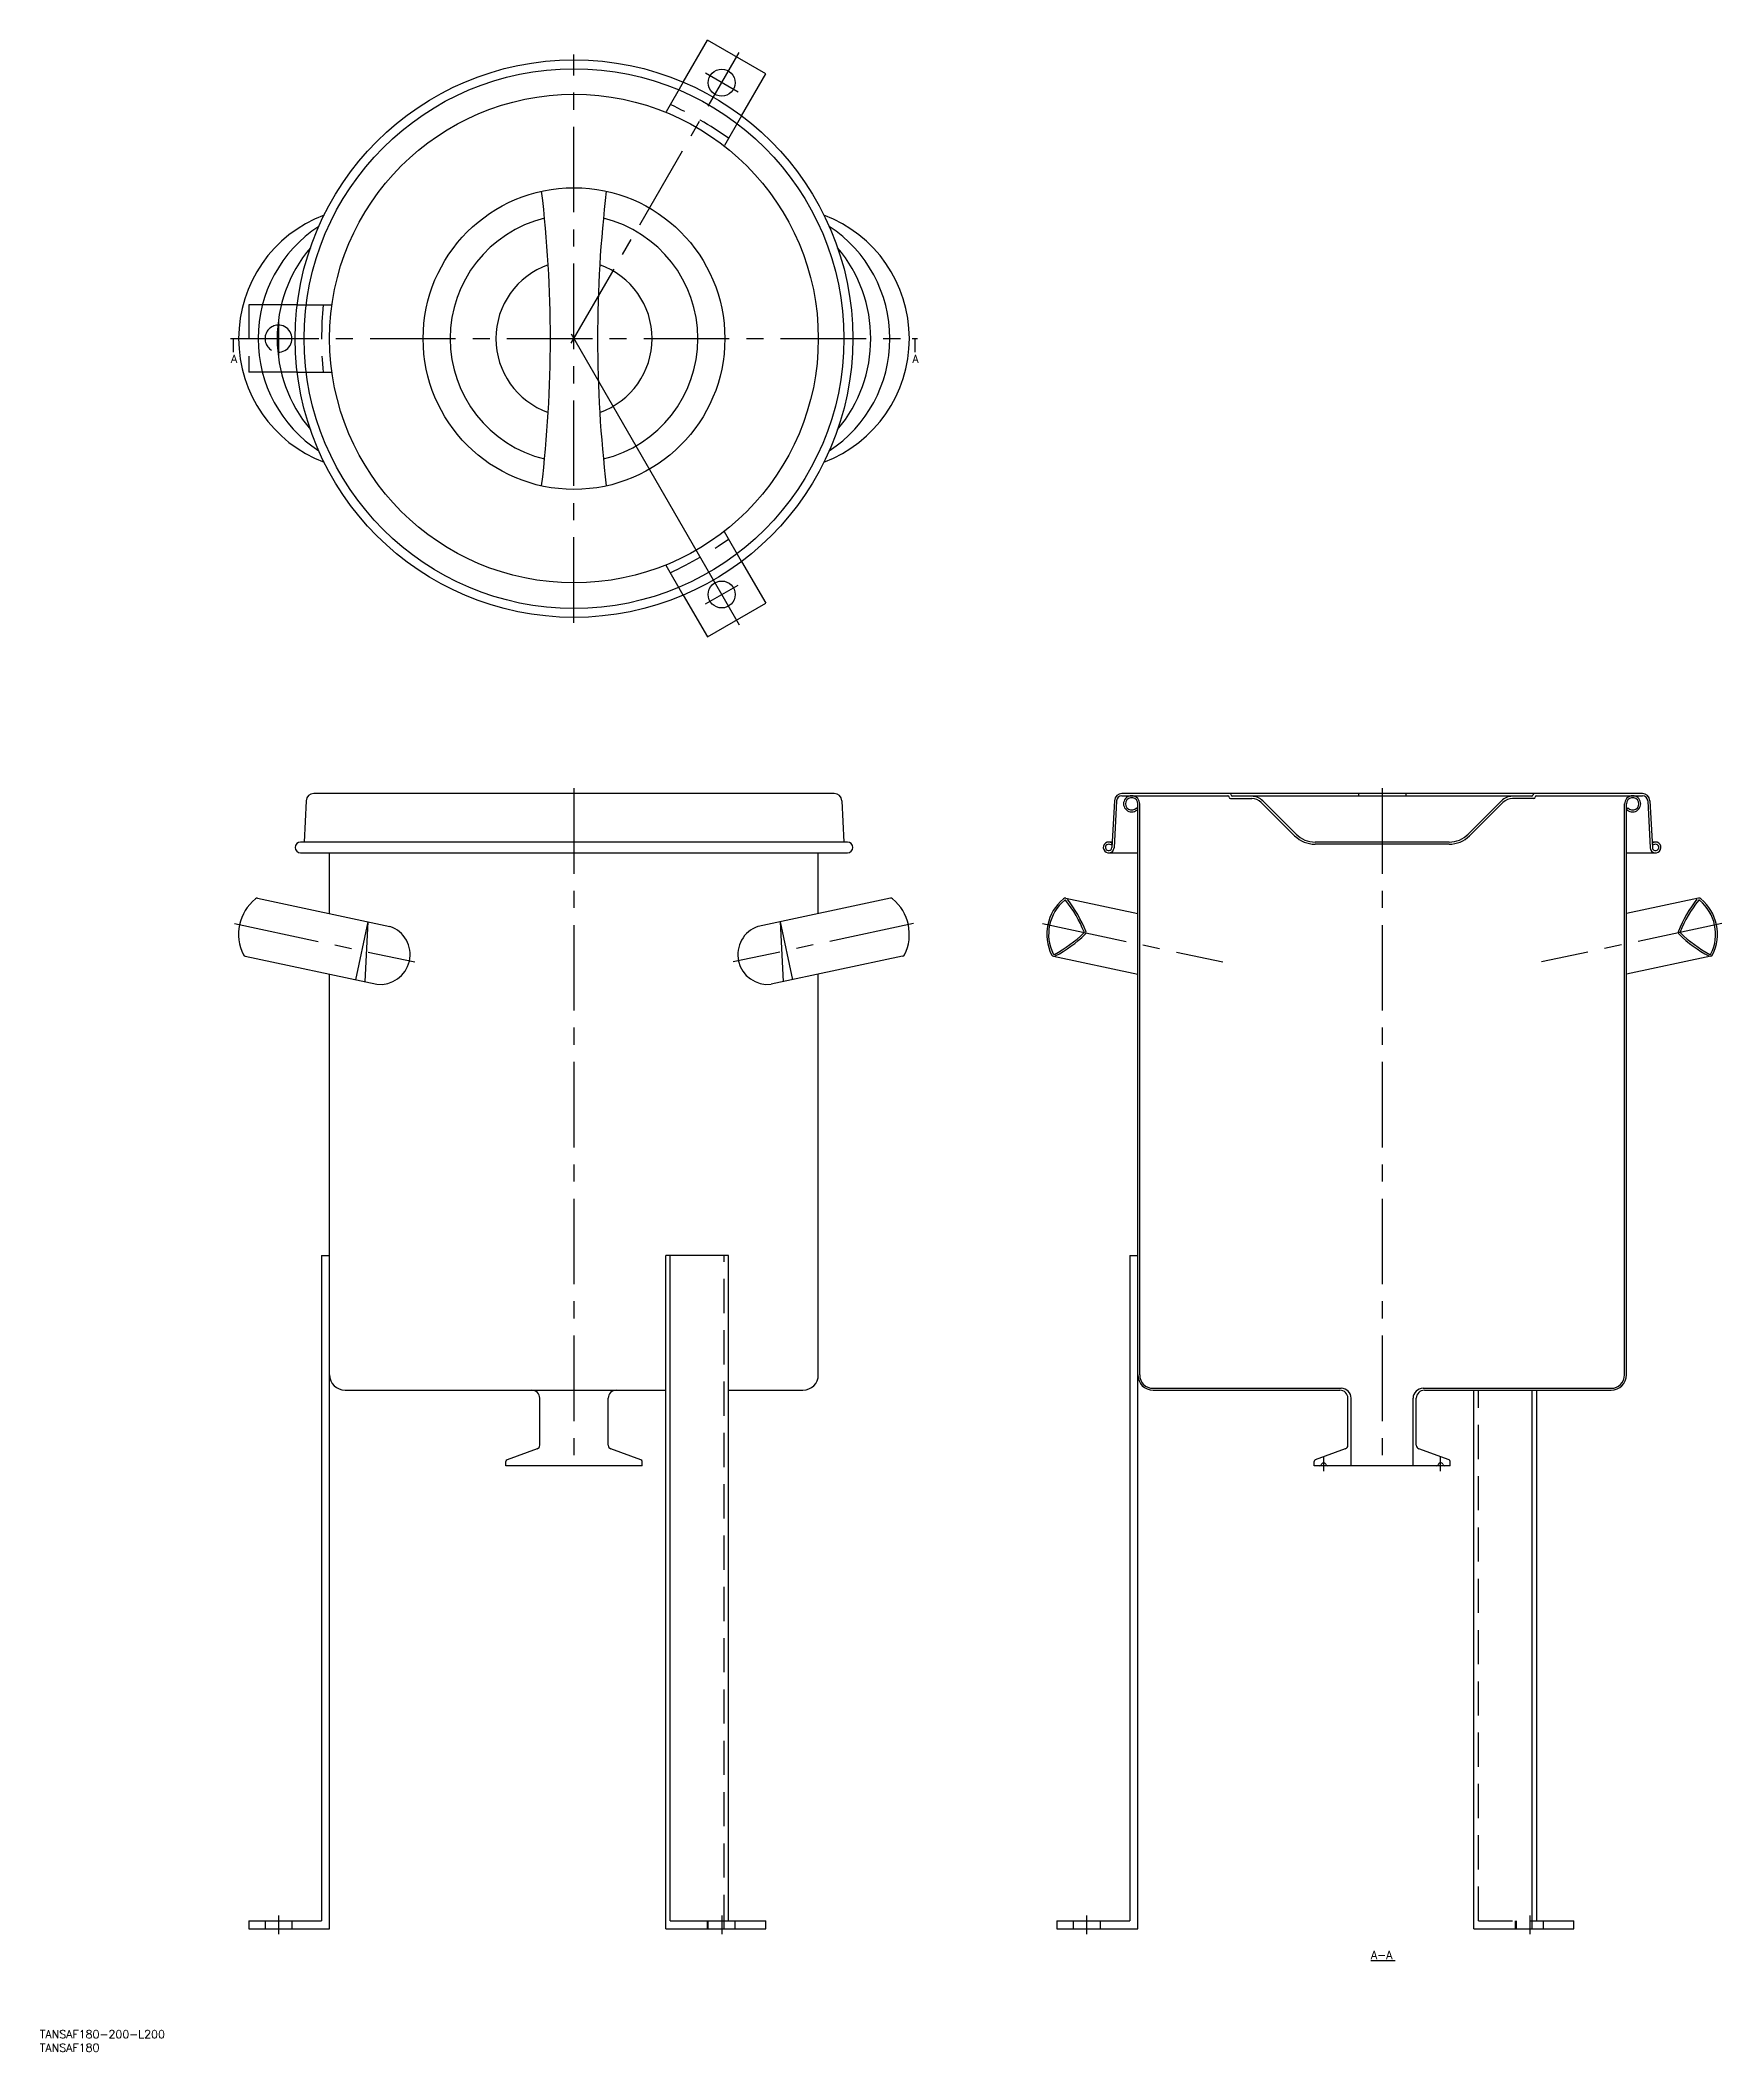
# Model space of a CAD drawing. Extents: x -198 to 426, y -636 to 111.
import ezdxf

# ---------------------------------------------------------------- set-up
doc = ezdxf.new("R2010")
doc.units = 0
doc.linetypes.add('CENTER', pattern=[50.8, 31.75, -6.35, 6.35, -6.35])
doc.linetypes.add('DASHED', pattern=[19.05, 12.7, -6.35])
doc.layers.get('0').update_dxf_attribs({"linetype": 'CONTINUOUS'})
doc.layers.add('CENTER', color=1, linetype='CENTER')
doc.styles.get("Standard").update_dxf_attribs({"font": 'txt.shx', "height": 3, "bigfont": 'bigfont.shx'})

# ---------------------------------------------------------------- blocks, each defined once
blk = doc.blocks.new('*U2')
at = {"color": 7, "linetype": 'CONTINUOUS'}
blk.add_line((295.85, -602.22), (304.85, -602.22), dxfattribs=at)
at = {"color": 137, "linetype": 'CONTINUOUS'}
blk.add_text('A-A', height=3, dxfattribs=at).set_placement((295.85, -601.62))

msp = doc.modelspace()

# ---------------------------------------------------------------- linework, layer by layer
at = {"color": 7, "linetype": 'CONTINUOUS'}
for p, q in [((40.55, 95.24), (49.52, 110.78)), ((71.18, 98.28), (49.52, 110.78)), ((62.2, 82.74), (71.18, 98.28)), ((-102.75, 12.5), (-108.67, 12.5)), ((-102.75, -12.5), (-108.67, -12.5)), ((62.2, -82.74), (71.18, -98.28)), ((40.55, -95.24), (49.52, -110.78)), ((49.52, -110.78), (71.18, -98.28)), ((-99.4, -171.57), (-100.2, -186.92)), ((96.6, -168.92), (-96.6, -168.92)), ((99.4, -171.57), (100.2, -186.92)), ((200.6, -171.57), (199.69, -188.98)), ((201.4, -171.62), (200.49, -189.03)), ((396.6, -168.92), (203.4, -168.92)), ((203.4, -169.72), (242.7, -169.72)), ((243.7, -170.72), (251.6, -170.72)), ((355.5, -169.92), (244.5, -169.92)), ((255.7, -171.62), (268.07, -183.99)), ((291.25, -168.92), (291.25, -169.92)), ((308.75, -168.92), (308.75, -169.92)), ((344.3, -171.62), (331.93, -183.99)), ((356.3, -170.72), (348.4, -170.72)), ((357.3, -169.72), (396.6, -169.72)), ((398.6, -171.62), (399.51, -189.03)), ((399.4, -171.57), (400.31, -188.98)), ((209.3, -174.65), (208.76, -174.2)), ((209.3, -590.42), (209.3, -172.72)), ((210, -384.72), (210, -172.72)), ((255.13, -172.19), (267.51, -184.56)), ((344.87, -172.19), (332.49, -184.56)), ((390, -384.72), (390, -172.72)), ((390.7, -384.72), (390.7, -172.72)), ((390.7, -174.65), (391.24, -174.2)), ((101.51, -186.92), (-101.51, -186.92)), ((-101.51, -190.92), (101.51, -190.92)), ((-90.7, -213.47), (-90.7, -190.92)), ((90.7, -213.47), (90.7, -190.92)), ((199.8, -186.92), (198.49, -186.92)), ((198.49, -190.92), (209.3, -190.92)), ((199.26, -188), (199.77, -187.39)), ((324.86, -186.92), (275.14, -186.92)), ((324.86, -187.72), (275.14, -187.72)), ((390.7, -190.92), (401.51, -190.92)), ((401.51, -186.92), (400.2, -186.92)), ((400.74, -188), (400.23, -187.39)), ((-117.44, -207.79), (-68.31, -218.23)), ((117.44, -207.79), (68.31, -218.23)), ((182.56, -207.79), (209.3, -213.47)), ((417.44, -207.79), (390.7, -213.47)), ((-76.5, -216.49), (-81.08, -238.01)), ((-76.5, -216.49), (-77.67, -238.74)), ((76.5, -216.49), (77.67, -238.74)), ((76.5, -216.49), (81.08, -238.01)), ((-122.01, -229.31), (-73.15, -239.7)), ((122.01, -229.31), (73.15, -239.7)), ((177.99, -229.31), (209.3, -235.97)), ((422.01, -229.31), (390.7, -235.97)), ((-90.7, -590.42), (-90.7, -235.97)), ((90.7, -384.72), (90.7, -235.97)), ((-93.7, -340.42), (-93.7, -587.42)), ((-93.7, -340.42), (-90.7, -340.42)), ((34.09, -590.42), (34.09, -340.42)), ((57.39, -340.42), (34.09, -340.42)), ((35.74, -587.42), (35.74, -340.42)), ((57.39, -587.42), (57.39, -340.42)), ((206.3, -340.42), (206.3, -587.42)), ((206.3, -340.42), (209.3, -340.42)), ((-85, -390.42), (34.09, -390.42)), ((-12.7, -410.83), (-12.7, -393.42)), ((12.7, -410.83), (12.7, -393.42)), ((12.7, -410.83), (12.7, -393.42)), ((57.39, -390.42), (85, -390.42)), ((215, -389.72), (284.8, -389.72)), ((215, -390.42), (284.3, -390.42)), ((287.3, -410.83), (287.3, -393.42)), ((288.5, -418.52), (288.5, -393.42)), ((311.5, -418.52), (311.5, -393.42)), ((312.7, -410.83), (312.7, -393.42)), ((312.7, -410.83), (312.7, -393.42)), ((315.2, -389.72), (385, -389.72)), ((315.7, -390.42), (385, -390.42)), ((334.09, -590.42), (334.09, -390.42)), ((355.74, -590.42), (355.74, -390.42)), ((357.39, -587.42), (357.39, -390.42)), ((-25.25, -418.52), (-25.25, -416.84)), ((-13.67, -412.21), (-24.86, -416.28)), ((24.86, -416.28), (13.67, -412.21)), ((25.25, -418.52), (25.25, -416.84)), ((274.75, -418.52), (274.75, -416.84)), ((286.33, -412.21), (275.14, -416.28)), ((277.49, -417.88), (277.37, -418.16)), ((279.11, -417.88), (279.23, -418.16)), ((324.86, -416.28), (313.67, -412.21)), ((320.9, -417.86), (320.77, -418.16)), ((322.5, -417.86), (322.63, -418.16)), ((325.25, -418.52), (325.25, -416.84)), ((25.25, -418.52), (-25.25, -418.52)), ((325.25, -418.52), (274.75, -418.52)), ((-120.7, -587.42), (-93.7, -587.42)), ((-120.7, -587.42), (-120.7, -590.42)), ((35.74, -587.42), (71.18, -587.42)), ((49.52, -590.42), (49.52, -587.42)), ((71.18, -590.42), (71.18, -587.42)), ((179.3, -587.42), (206.3, -587.42)), ((179.3, -587.42), (179.3, -590.42)), ((185.3, -587.42), (185.3, -590.42)), ((195.3, -587.42), (195.3, -590.42)), ((357.39, -587.42), (371.18, -587.42)), ((371.18, -590.42), (371.18, -587.42)), ((-120.7, -590.42), (-90.7, -590.42)), ((34.09, -590.42), (71.18, -590.42)), ((179.3, -590.42), (209.3, -590.42)), ((334.09, -590.42), (371.18, -590.42))]:
    msp.add_line(p, q, dxfattribs=at)
at = {"color": 3, "linetype": 'DASHED'}
for p, q in [((40.55, 95.24), (34.09, 84.05)), ((62.2, 82.74), (55.74, 71.55)), ((-120.7, 12.5), (-120.7, -12.5)), ((-108.67, 12.5), (-120.7, 12.5)), ((-102.75, 12.5), (-89.83, 12.5)), ((-108.67, -12.5), (-120.7, -12.5)), ((-102.75, -12.5), (-89.83, -12.5)), ((62.2, -82.74), (55.74, -71.55)), ((40.55, -95.24), (34.09, -84.05)), ((55.74, -590.42), (55.74, -340.42)), ((335.74, -587.42), (335.74, -390.42)), ((-114.7, -587.42), (-114.7, -590.42)), ((-104.7, -587.42), (-104.7, -590.42)), ((49.85, -590.42), (49.85, -587.42)), ((59.85, -590.42), (59.85, -587.42)), ((335.74, -587.42), (357.39, -587.42)), ((349.52, -590.42), (349.52, -587.42)), ((349.85, -590.42), (349.85, -587.42)), ((359.85, -590.42), (359.85, -587.42))]:
    msp.add_line(p, q, dxfattribs=at)
at = {"color": 7}
for points in [[(-126.5, 0, 0), (-126.5, -5, 0)], [(126.5, 0, 0), (126.5, -5, 0)]]:
    msp.add_polyline3d(points, dxfattribs=at)
at = {"color": 7, "linetype": 'CONTINUOUS'}
for centre, radius in [((0, 0), 103.51), ((0, 0), 100.2), ((54.85, 95), 5), ((0, 0), 56), ((54.85, -95), 5)]:
    msp.add_circle(centre, radius, dxfattribs=at)
at = {"color": 3, "linetype": 'CONTINUOUS'}
msp.add_circle((0, 0), 90.7, dxfattribs=at)
at = {"color": 3, "linetype": 'DASHED'}
for centre, radius, start, end in [((-22.55, -39.06), 138.8, 54.83308, 65.16692), ((45.1, 0), 138.8, 174.83308, 185.16692), ((-109.7, 0), 5, 92.75207, 267.24793), ((-22.55, 39.06), 138.8, 294.83308, 305.16692)]:
    msp.add_arc(centre, radius, start, end, dxfattribs=at)
at = {"color": 7, "linetype": 'CONTINUOUS'}
for centre, radius, start, end in [((-470.68, 0), 461.93, 353.19944, 6.80056), ((470.68, 0), 461.93, 173.19944, 186.80056), ((-75.49, 0), 49.01, 110.68129, 249.31871), ((75.49, 0), 49.01, 290.68129, 69.31871), ((-67.47, 0), 49.79, 123.22999, 236.77001), ((0, 0), 46, 103.72809, 256.27191), ((0, 0), 46, 283.72809, 76.27191), ((67.47, 0), 49.79, 303.22999, 56.77001), ((-57.79, 0), 52.39, 139.87339, 220.12661), ((57.79, 0), 52.39, 319.87339, 40.12661), ((0, 0), 29, 109.25214, 250.74786), ((0, 0), 29, 289.25214, 70.74786), ((-109.7, 0), 5, 267.24793, 92.75207), ((-96.6, -171.72), 2.8, 90, 177), ((96.6, -171.72), 2.8, 3, 90), ((203.4, -171.72), 2.8, 90, 177), ((203.4, -171.72), 2, 90, 177), ((207, -172.72), 3, 0, 320.05549), ((207, -172.72), 2.3, 0, 320.05549), ((242.7, -170.22), 0.5, 0, 90), ((243.7, -170.22), 0.5, 180, 270), ((243.5, -169.42), 0.5, 0, 90), ((244.5, -169.42), 0.5, 180, 270), ((251.6, -175.72), 5.8, 45, 90), ((251.6, -175.72), 5, 45, 90), ((348.4, -175.72), 5.8, 90, 135), ((348.4, -175.72), 5, 90, 135), ((355.5, -169.42), 0.5, 270, 0), ((356.5, -169.42), 0.5, 90, 180), ((356.3, -170.22), 0.5, 270, 0), ((357.3, -170.22), 0.5, 90, 180), ((393, -172.72), 3, 219.94451, 180), ((393, -172.72), 2.3, 219.94451, 180), ((396.6, -171.72), 2.8, 3, 90), ((396.6, -171.72), 2, 3, 90), ((275.14, -176.92), 10.8, 225, 270), ((275.14, -176.92), 10, 225, 270), ((324.86, -176.92), 10, 270, 315), ((324.86, -176.92), 10.8, 270, 315), ((-101.51, -188.92), 2, 90, 270), ((101.51, -188.92), 2, 270, 90), ((198.49, -188.92), 2, 50.1301, 357), ((198.49, -188.92), 1.2, 50.1301, 357), ((401.51, -188.92), 2, 183, 129.8699), ((401.51, -188.92), 1.2, 183, 129.8699), ((-107.46, -221.16), 17.04, 129.41991, 206.58009), ((-117.65, -208.77), 1, 78, 129.41991), ((117.65, -208.77), 1, 50.58009, 102), ((107.46, -221.16), 17.04, 333.41991, 50.58009), ((192.54, -221.16), 17.04, 129.41991, 206.58009), ((192.54, -221.16), 16.34, 129.41991, 206.58009), ((182.35, -208.77), 1, 78, 129.41991), ((182.35, -208.77), 0.3, 37.8778, 129.41991), ((143.68, -238.85), 49.3, 22.09662, 37.8778), ((143.68, -238.85), 50, 22.09662, 37.8778), ((456.32, -238.85), 50, 142.1222, 157.90338), ((456.32, -238.85), 49.3, 142.1222, 157.90338), ((417.65, -208.77), 0.3, 50.58009, 142.1222), ((417.65, -208.77), 1, 50.58009, 102), ((407.46, -221.16), 16.34, 333.41991, 50.58009), ((407.46, -221.16), 17.04, 333.41991, 50.58009), ((-71.9, -228.7), 11.07, 263.52848, 71.07294), ((71.9, -228.7), 11.07, 108.92706, 276.47152), ((155.1, -185.12), 49.3, 298.1222, 313.90338), ((155.1, -185.12), 50, 298.1222, 313.90338), ((189.08, -220.42), 0.3, 313.90338, 22.09662), ((189.08, -220.42), 1, 313.90338, 22.09662), ((410.92, -220.42), 1, 157.90338, 226.09662), ((444.9, -185.12), 50, 226.09662, 241.8778), ((410.92, -220.42), 0.3, 157.90338, 226.09662), ((444.9, -185.12), 49.3, 226.09662, 241.8778), ((-121.81, -228.33), 1, 206.58009, 258), ((121.81, -228.33), 1, 282, 333.41991), ((178.19, -228.33), 1, 206.58009, 258), ((178.19, -228.33), 0.3, 206.58009, 298.1222), ((421.81, -228.33), 0.3, 241.8778, 333.41991), ((421.81, -228.33), 1, 282, 333.41991), ((-85, -384.72), 5.7, 180, 270), ((85, -384.72), 5.7, 270, 0), ((215, -384.72), 5.7, 180, 270), ((215, -384.72), 5, 180, 270), ((385, -384.72), 5.7, 270, 0), ((385, -384.72), 5, 270, 0), ((-15.7, -393.42), 3, 0, 90), ((15.7, -393.42), 3, 90, 180), ((284.3, -393.42), 3, 0, 90), ((284.8, -393.42), 3.7, 0, 90), ((315.2, -393.42), 3.7, 90, 180), ((315.7, -393.42), 3, 90, 180), ((-24.66, -416.84), 0.588, 110, 180), ((-14.17, -410.83), 1.47, 290, 0), ((14.17, -410.83), 1.47, 180, 250), ((24.66, -416.84), 0.588, 0, 70), ((275.34, -416.84), 0.588, 110, 180), ((276.83, -417.93), 0.588, 270, 337), ((278.3, -418.23), 0.882, 23, 157), ((279.77, -417.93), 0.588, 203, 270), ((285.83, -410.83), 1.47, 290, 0), ((314.17, -410.83), 1.47, 180, 250), ((320.23, -417.93), 0.588, 270, 337), ((321.7, -418.23), 0.882, 21.63699, 158.36301), ((323.17, -417.93), 0.588, 203, 270), ((324.66, -416.84), 0.588, 0, 70)]:
    msp.add_arc(centre, radius, start, end, dxfattribs=at)
at = {"layer": 'CENTER', "color": 1, "linetype": 'CENTER'}
for p, q in [((-1, -1.73), (61.35, 106.26)), ((0, -105.51), (0, 105.51)), ((60.91, 91.5), (48.79, 98.5)), ((-127.5, 0), (-125.5, 0)), ((-126.5, 0), (126.5, 0)), ((-109.7, 7), (-109.7, -7)), ((125.5, 0), (127.5, 0)), ((48.79, -98.5), (60.91, -91.5)), ((0, -166.92), (0, -420.52)), ((300, -166.92), (300, -420.52)), ((-126.08, -217.2), (-59.12, -231.43)), ((126.08, -217.2), (59.12, -231.43)), ((173.92, -217.2), (240.88, -231.43)), ((426.08, -217.2), (359.12, -231.43)), ((278.3, -420.52), (278.3, -415.34)), ((321.7, -420.52), (321.7, -415.34)), ((-109.7, -585.42), (-109.7, -592.42)), ((54.85, -585.42), (54.85, -592.42)), ((190.3, -585.42), (190.3, -592.42)), ((354.85, -585.42), (354.85, -592.42))]:
    msp.add_line(p, q, dxfattribs=at)
at = {"layer": 'CENTER', "color": 1, "linetype": 'CONTINUOUS'}
msp.add_line((-1, 1.73), (61.35, -106.26), dxfattribs=at)

# ---------------------------------------------------------------- block references
at = {"color": 7, "linetype": 'CONTINUOUS'}
msp.add_blockref('*U2', (0, 0), dxfattribs=at)

# ---------------------------------------------------------------- texts
at = {"color": 137, "linetype": 'CONTINUOUS'}
for p in [(-127.37, -9.05), (125.63, -9.05)]:
    msp.add_text('A', height=3, dxfattribs=at).set_placement(p)
at = {"color": 7, "linetype": 'CONTINUOUS'}
for s, p in [('TANSAF180-200-L200', (-198.27, -631.04)), ('TANSAF180', (-198.27, -636.04))]:
    msp.add_text(s, height=3, dxfattribs=at).set_placement(p)

doc.saveas('drawing.dxf')
